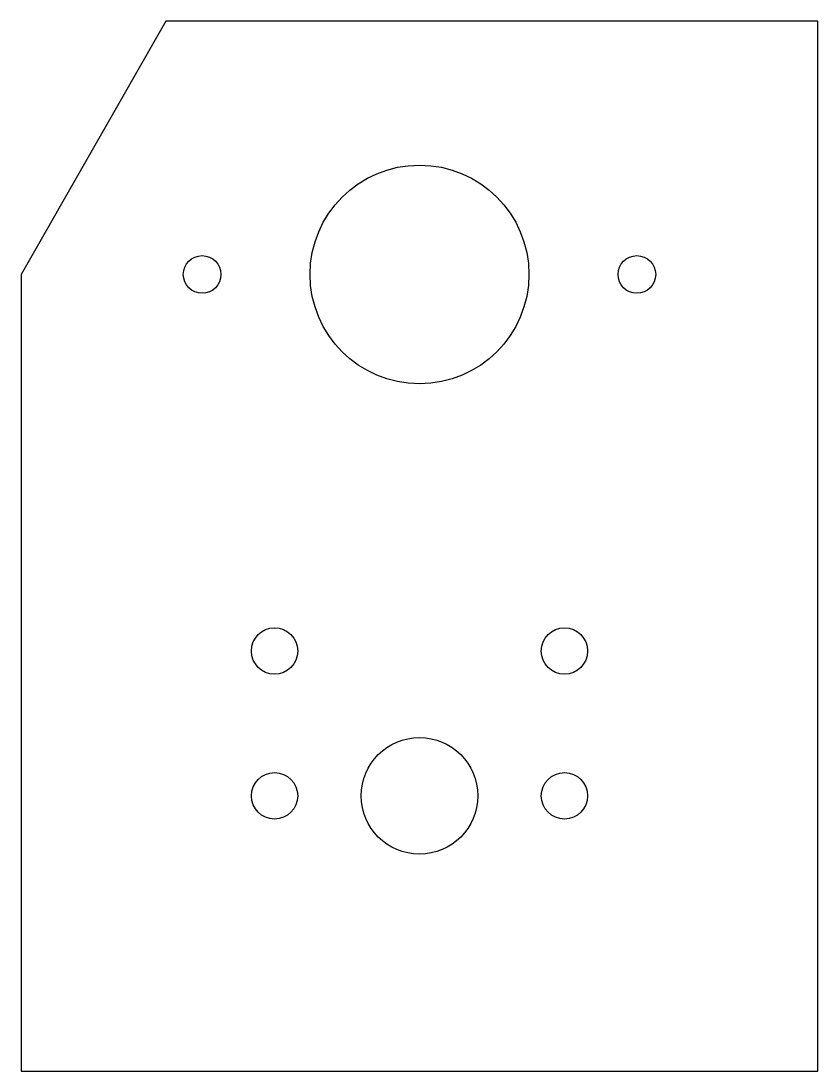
# Model space of a CAD drawing. Header units: millimetres. Extents: x 0 to 110, y 0 to 145.
import ezdxf

# ---------------------------------------------------------------- set-up
doc = ezdxf.new("R2010")
doc.units = ezdxf.units.MM

msp = doc.modelspace()

# ---------------------------------------------------------------- linework, layer by layer
at = {"layer": 'CARBON_30MM_REAR_LEG_BORE'}
msp.add_circle((55, 110), 15.1, dxfattribs=at)
at = {"layer": 'M5_PINCH_BOLT'}
for centre in [(25, 110), (85, 110)]:
    msp.add_circle(centre, 2.6, dxfattribs=at)
at = {"layer": 'M6_AXLE_CLAMP_BOLT'}
for centre in [(35, 58), (75, 58), (35, 38), (75, 38)]:
    msp.add_circle(centre, 3.2, dxfattribs=at)
at = {"layer": 'OUTER_PROFILE'}
for p, q in [((20, 145), (0, 110)), ((110, 145), (20, 145)), ((110, 0), (110, 145)), ((0, 110), (0, 0)), ((0, 0), (110, 0))]:
    msp.add_line(p, q, dxfattribs=at)
at = {"layer": 'STD_16MM_HUB_WHEEL_AXLE_BORE'}
msp.add_circle((55, 38), 8.05, dxfattribs=at)

doc.saveas('drawing.dxf')
